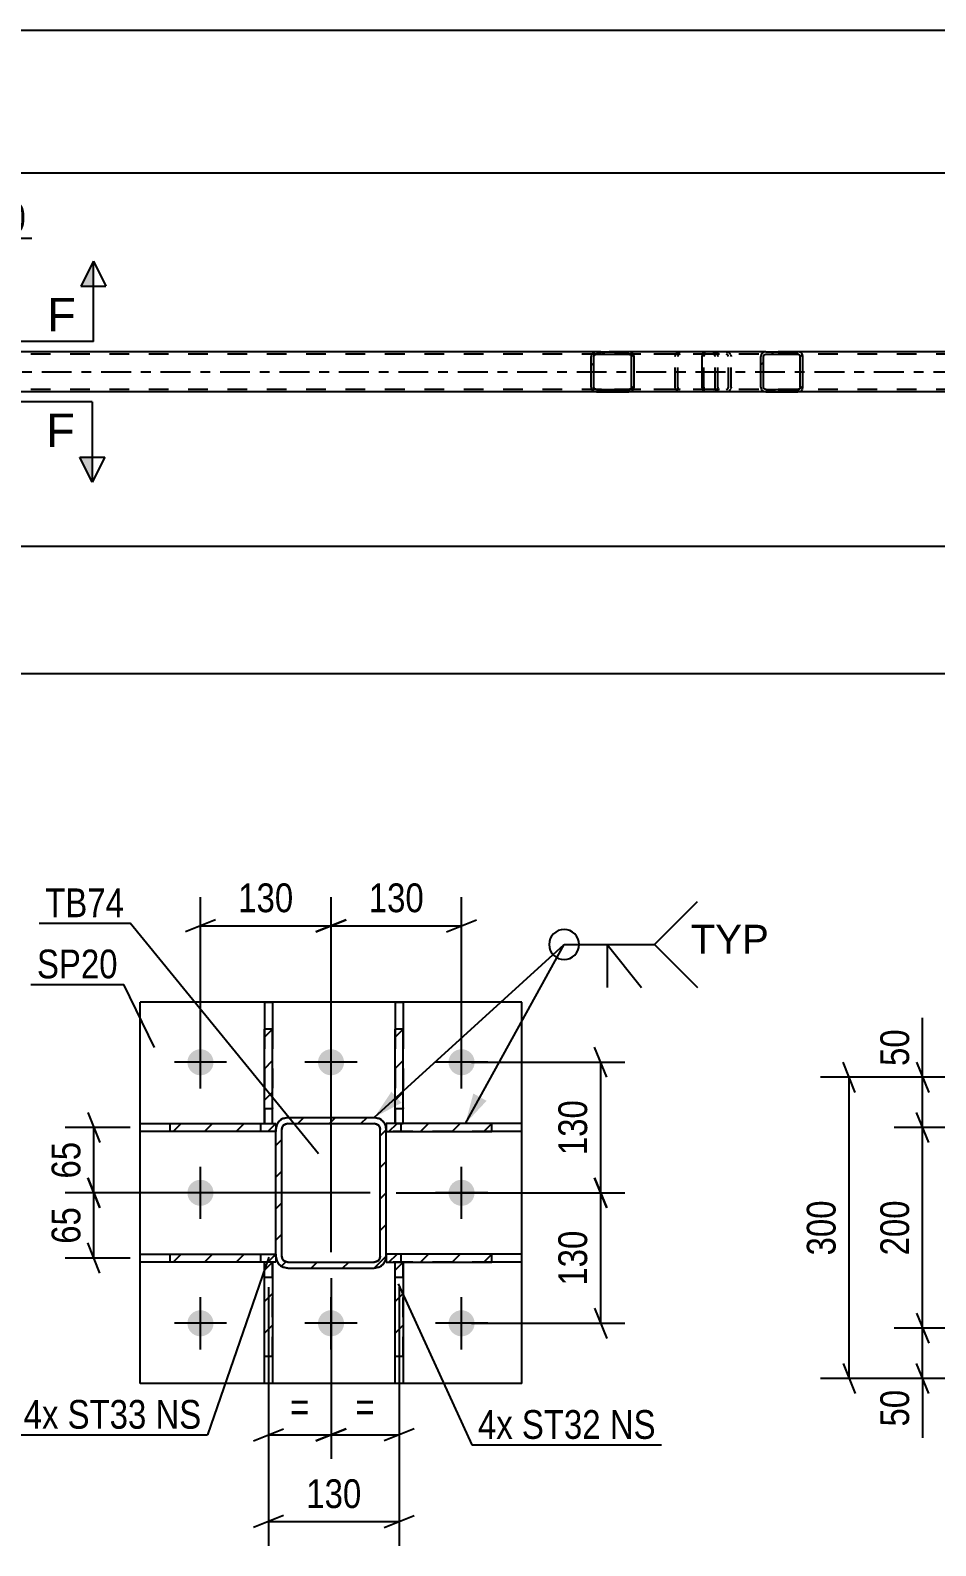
# Model space of a CAD drawing. Header units: millimetres. Extents: x 0 to 841, y 0 to 594.
# Drawn here: x 265 to 355.2, y 98.9 to 249.9 of the extents above; entities that cross this region are included whole.
import ezdxf

# ---------------------------------------------------------------- set-up
doc = ezdxf.new("R2010")
doc.units = ezdxf.units.MM
doc.linetypes.add('DXK_LINE_DOT2', pattern=[3.9198, 1.9599, -1.9599])
doc.linetypes.add('DXK_LINE_DOT3', pattern=[5.9187, 2.979, -0.9799, 0.9799, -0.9799])
doc.styles.add('Arial', font='ARIAL.TTF', dxfattribs={"height": 0.2})
doc.styles.add('Arial Narrow', font='ARIALN.TTF', dxfattribs={"height": 0.2})

# ---------------------------------------------------------------- blocks, each defined once
blk = doc.blocks.new('Part-122568519-7025 - 6955')
at = {"linetype": 'Continuous'}
h = blk.add_hatch(dxfattribs=at)
h.set_pattern_fill('', scale=0.7, style=0, pattern_type=0)
h.set_pattern_definition([(45, (325.089, 217.5532), (-1.57154, 1.57154), [])])
h.paths.add_polyline_path([(325.13, 217.37), (325.09, 217.55), (324.98, 217.71), (324.81, 217.81), (324.62, 217.85), (321.38, 217.85), (321.19, 217.81), (321.02, 217.71), (320.91, 217.55), (320.87, 217.37), (320.87, 214.33), (320.91, 214.15), (321.02, 213.99), (321.19, 213.89), (321.38, 213.85), (324.62, 213.85), (324.81, 213.89), (324.98, 213.99), (325.09, 214.15), (325.13, 214.33)])
h.paths.add_polyline_path([(324.85, 214.24), (324.8, 214.16), (324.71, 214.11), (324.62, 214.09), (321.38, 214.09), (321.28, 214.11), (321.2, 214.16), (321.15, 214.24), (321.13, 214.33), (321.13, 217.37), (321.15, 217.46), (321.2, 217.54), (321.28, 217.59), (321.38, 217.61), (324.62, 217.61), (324.71, 217.59), (324.8, 217.54), (324.85, 217.46), (324.87, 217.37), (324.87, 214.33)])
at = {"color": 2, "linetype": 'Continuous'}
for p, q in [((320.91, 217.55), (320.87, 217.37)), ((320.87, 214.33), (320.87, 217.37)), ((321.13, 217.37), (321.15, 217.46)), ((321.13, 214.33), (321.13, 217.37)), ((321.15, 217.46), (321.2, 217.54)), ((321.38, 217.85), (321.19, 217.81)), ((321.2, 217.54), (321.28, 217.59)), ((321.28, 217.59), (321.38, 217.61)), ((321.38, 217.85), (324.62, 217.85)), ((321.38, 217.61), (324.62, 217.61)), ((332.2, 217.85), (324.62, 217.85)), ((324.81, 217.81), (324.62, 217.85)), ((324.62, 217.61), (324.71, 217.59)), ((324.71, 217.59), (324.8, 217.54)), ((324.8, 217.54), (324.85, 217.46)), ((324.85, 217.46), (324.87, 217.37)), ((324.87, 214.33), (324.87, 217.37)), ((325.13, 217.37), (325.09, 217.55)), ((325.13, 214.33), (325.13, 217.37)), ((320.87, 214.33), (320.91, 214.15)), ((321.15, 214.24), (321.13, 214.33)), ((321.2, 214.16), (321.15, 214.24)), ((321.19, 213.89), (321.38, 213.85)), ((321.28, 214.11), (321.2, 214.16)), ((321.38, 214.09), (321.28, 214.11)), ((321.38, 214.09), (324.62, 214.09)), ((321.38, 213.85), (324.62, 213.85)), ((324.71, 214.11), (324.62, 214.09)), ((324.62, 213.85), (324.81, 213.89)), ((332.2, 213.85), (324.62, 213.85)), ((324.8, 214.16), (324.71, 214.11)), ((324.85, 214.24), (324.8, 214.16)), ((324.87, 214.33), (324.85, 214.24)), ((325.09, 214.15), (325.13, 214.33))]:
    blk.add_line(p, q, dxfattribs=at)
at = {"color": 7, "linetype": 'DXK_LINE_DOT2'}
for p, q in [((324.62, 217.85), (321.38, 217.85)), ((332.97, 217.61), (321.38, 217.61)), ((329.22, 217.37), (329.26, 217.55)), ((329.22, 214.33), (329.22, 217.37)), ((329.5, 217.46), (329.48, 217.37)), ((329.48, 214.33), (329.48, 217.37)), ((329.55, 217.54), (329.5, 217.46)), ((329.54, 217.81), (329.73, 217.85)), ((329.63, 217.59), (329.55, 217.54)), ((329.73, 217.61), (329.63, 217.59)), ((332.97, 217.85), (332.2, 217.85)), ((332.97, 217.85), (333.16, 217.81)), ((333.06, 217.59), (332.97, 217.61)), ((333.15, 217.54), (333.06, 217.59)), ((333.2, 217.46), (333.15, 217.54)), ((333.22, 217.37), (333.2, 217.46)), ((333.22, 214.33), (333.22, 217.37)), ((333.44, 217.55), (333.48, 217.37)), ((333.48, 214.33), (333.48, 217.37)), ((332.97, 214.09), (321.38, 214.09)), ((324.62, 213.85), (321.38, 213.85)), ((329.26, 214.15), (329.22, 214.33)), ((329.48, 214.33), (329.5, 214.24)), ((329.5, 214.24), (329.55, 214.16)), ((329.73, 213.85), (329.54, 213.89)), ((329.55, 214.16), (329.57, 214.15)), ((329.57, 214.15), (329.63, 214.11)), ((329.63, 214.11), (329.73, 214.09)), ((332.97, 213.85), (332.2, 213.85)), ((332.97, 214.09), (333.06, 214.11)), ((333.16, 213.89), (332.97, 213.85)), ((333.06, 214.11), (333.15, 214.16)), ((333.15, 214.16), (333.2, 214.24)), ((333.2, 214.24), (333.22, 214.33)), ((333.48, 214.33), (333.44, 214.15))]:
    blk.add_line(p, q, dxfattribs=at)
at = {"color": 2, "linetype": 'Continuous'}
for centre, start, end in [((321.36, 217.35), 110.7583, 155.68), ((324.64, 217.35), 24.32, 69.2417), ((321.36, 214.35), 204.32, 249.2417), ((324.64, 214.35), 290.7583, 335.68)]:
    blk.add_arc(centre, 0.496, start, end, dxfattribs=at)
at = {"color": 7, "linetype": 'DXK_LINE_DOT2'}
for centre, start, end in [((329.71, 217.35), 110.7583, 155.68), ((332.99, 217.35), 24.32, 69.2417), ((329.71, 214.35), 204.32, 249.2417), ((332.99, 214.35), 290.7583, 335.68)]:
    blk.add_arc(centre, 0.496, start, end, dxfattribs=at)
blk = doc.blocks.new('Part-122568519-7106 - 6955')
at = {"color": 7, "linetype": 'DXK_LINE_DOT2'}
for p, q in [((768.75, 217.61), (106.35, 217.61)), ((341.44, 217.85), (321.38, 217.85)), ((768.75, 214.09), (106.35, 214.09)), ((758.64, 213.85), (236.25, 213.85)), ((341.44, 213.85), (321.38, 213.85))]:
    blk.add_line(p, q, dxfattribs=at)
at = {"color": 2, "linetype": 'Continuous'}
for p, q in [((321.38, 217.85), (256.31, 217.85)), ((406.52, 217.85), (341.44, 217.85)), ((321.38, 213.85), (256.31, 213.85)), ((406.52, 213.85), (341.44, 213.85))]:
    blk.add_line(p, q, dxfattribs=at)
at = {"color": 7, "linetype": 'DXK_LINE_DOT3'}
blk.add_line((106.35, 215.85), (768.75, 215.85), dxfattribs=at)
blk = doc.blocks.new('Part-122568519-7164 - 6955')
at = {"linetype": 'Continuous'}
h = blk.add_hatch(dxfattribs=at)
h.set_pattern_fill('', scale=0.7, style=0, pattern_type=0)
h.set_pattern_definition([(45, (341.907, 217.5532), (-1.57154, 1.57154), [])])
h.paths.add_polyline_path([(341.95, 217.37), (341.91, 217.55), (341.8, 217.71), (341.63, 217.81), (341.44, 217.85), (338.26, 217.85), (338.07, 217.81), (337.9, 217.71), (337.79, 217.55), (337.76, 217.37), (337.76, 214.33), (337.79, 214.15), (337.9, 213.99), (338.07, 213.89), (338.26, 213.85), (341.44, 213.85), (341.63, 213.89), (341.8, 213.99), (341.91, 214.15), (341.95, 214.33)])
h.paths.add_polyline_path([(341.67, 214.24), (341.62, 214.16), (341.54, 214.11), (341.44, 214.09), (338.26, 214.09), (338.16, 214.11), (338.08, 214.16), (338.03, 214.24), (338.01, 214.33), (338.01, 217.37), (338.03, 217.46), (338.08, 217.54), (338.16, 217.59), (338.26, 217.61), (341.44, 217.61), (341.54, 217.59), (341.62, 217.54), (341.67, 217.46), (341.69, 217.37), (341.69, 214.33)])
at = {"color": 2, "linetype": 'Continuous'}
for p, q in [((331.93, 217.37), (331.95, 217.55)), ((331.93, 214.33), (331.93, 217.37)), ((331.95, 217.55), (332.01, 217.71)), ((332.01, 217.71), (332.1, 217.81)), ((332.1, 217.81), (332.2, 217.85)), ((338.26, 217.85), (332.2, 217.85)), ((337.79, 217.55), (337.76, 217.37)), ((337.76, 214.33), (337.76, 217.37)), ((338.01, 217.37), (338.03, 217.46)), ((338.01, 214.33), (338.01, 217.37)), ((338.03, 217.46), (338.08, 217.54)), ((338.26, 217.85), (338.07, 217.81)), ((338.08, 217.54), (338.16, 217.59)), ((338.16, 217.59), (338.26, 217.61)), ((338.26, 217.85), (341.44, 217.85)), ((338.26, 217.61), (341.44, 217.61)), ((341.63, 217.81), (341.44, 217.85)), ((341.44, 217.61), (341.54, 217.59)), ((341.54, 217.59), (341.62, 217.54)), ((341.62, 217.54), (341.67, 217.46)), ((341.67, 217.46), (341.69, 217.37)), ((341.69, 214.33), (341.69, 217.37)), ((341.95, 217.37), (341.91, 217.55)), ((341.95, 214.33), (341.95, 217.37)), ((331.95, 214.15), (331.93, 214.33)), ((332.01, 213.99), (331.95, 214.15)), ((332.1, 213.89), (332.01, 213.99)), ((332.2, 213.85), (332.1, 213.89)), ((338.26, 213.85), (332.2, 213.85)), ((337.76, 214.33), (337.79, 214.15)), ((338.03, 214.24), (338.01, 214.33)), ((338.08, 214.16), (338.03, 214.24)), ((338.07, 213.89), (338.26, 213.85)), ((338.16, 214.11), (338.08, 214.16)), ((338.26, 214.09), (338.16, 214.11)), ((338.26, 214.09), (341.44, 214.09)), ((338.26, 213.85), (341.44, 213.85)), ((341.54, 214.11), (341.44, 214.09)), ((341.44, 213.85), (341.63, 213.89)), ((341.62, 214.16), (341.54, 214.11)), ((341.67, 214.24), (341.62, 214.16)), ((341.69, 214.33), (341.67, 214.24)), ((341.91, 214.15), (341.95, 214.33))]:
    blk.add_line(p, q, dxfattribs=at)
at = {"color": 7, "linetype": 'DXK_LINE_DOT2'}
for p, q in [((332.08, 217.46), (332.07, 217.37)), ((332.07, 214.33), (332.07, 217.37)), ((332.11, 217.54), (332.08, 217.46)), ((332.15, 217.59), (332.11, 217.54)), ((332.2, 217.61), (332.15, 217.59)), ((341.44, 217.61), (332.2, 217.61)), ((333.48, 217.61), (333.48, 217.85)), ((334.29, 217.85), (334.48, 217.81)), ((334.39, 217.59), (334.29, 217.61)), ((334.47, 217.54), (334.39, 217.59)), ((334.52, 217.46), (334.47, 217.54)), ((334.54, 217.37), (334.52, 217.46)), ((334.54, 214.33), (334.54, 217.37)), ((334.76, 217.55), (334.8, 217.37)), ((334.8, 214.33), (334.8, 217.37)), ((341.44, 217.85), (338.26, 217.85)), ((332.07, 214.33), (332.08, 214.24)), ((332.08, 214.24), (332.11, 214.16)), ((332.11, 214.16), (332.15, 214.11)), ((332.15, 214.11), (332.2, 214.09)), ((341.44, 214.09), (332.2, 214.09)), ((333.48, 213.85), (333.48, 214.09)), ((334.29, 214.09), (334.39, 214.11)), ((334.48, 213.89), (334.29, 213.85)), ((334.39, 214.11), (334.47, 214.16)), ((334.47, 214.16), (334.52, 214.24)), ((334.52, 214.24), (334.54, 214.33)), ((334.8, 214.33), (334.76, 214.15)), ((341.44, 213.85), (338.26, 213.85))]:
    blk.add_line(p, q, dxfattribs=at)
for centre, start, end in [((334.31, 217.35), 23.8494, 68.8059), ((334.31, 214.34), 291.1941, 336.1506)]:
    blk.add_arc(centre, 0.492, start, end, dxfattribs=at)
at = {"color": 2, "linetype": 'Continuous'}
for centre, start, end in [((338.24, 217.35), 111.1941, 156.1506), ((341.46, 217.35), 23.8494, 68.8059), ((338.24, 214.34), 203.8494, 248.8059), ((341.46, 214.34), 291.1941, 336.1506)]:
    blk.add_arc(centre, 0.492, start, end, dxfattribs=at)
blk = doc.blocks.new('Part-122568519-3518 - 3463')
at = {"linetype": 'Continuous'}
h = blk.add_hatch(dxfattribs=at)
h.set_pattern_fill('', scale=0.7, style=0, pattern_type=0)
h.set_pattern_definition([(45, (302.142, 127.1851), (-1.57154, 1.57154), [])])
h.paths.add_polyline_path([(302.14, 117.77), (302.14, 127.19), (301.34, 127.19), (301.34, 117.77)])
at = {"color": 7, "linetype": 'DXK_LINE_DOT2'}
for p, q in [((301.34, 125.69), (301.34, 127.19)), ((301.34, 127.19), (302.14, 127.19)), ((302.14, 117.77), (302.14, 127.19)), ((301.34, 125.69), (302.14, 125.69)), ((301.34, 117.77), (301.34, 125.69))]:
    blk.add_line(p, q, dxfattribs=at)
at = {"color": 2, "linetype": 'Continuous'}
for p, q in [((301.34, 117.77), (301.34, 127.19)), ((301.34, 127.19), (302.14, 127.19)), ((302.14, 127.19), (302.14, 117.77)), ((301.34, 115.08), (301.34, 117.77)), ((302.14, 117.77), (301.34, 117.77)), ((302.14, 117.77), (302.14, 115.08)), ((302.14, 115.08), (301.34, 115.08))]:
    blk.add_line(p, q, dxfattribs=at)
blk = doc.blocks.new('Part-122568519-3478 - 3463')
at = {"linetype": 'Continuous'}
h = blk.add_hatch(dxfattribs=at)
h.set_pattern_fill('', scale=0.7, style=0, pattern_type=0)
h.set_pattern_definition([(45, (300.4575, 127.777), (-1.57154, 1.57154), [])])
h.paths.add_polyline_path([(300.37, 127.32), (300.46, 127.78), (300.46, 140.38), (300.37, 140.84), (300.11, 141.23), (299.72, 141.49), (299.26, 141.58), (290.66, 141.58), (290.2, 141.49), (289.81, 141.23), (289.55, 140.84), (289.46, 140.38), (289.46, 127.78), (289.55, 127.32), (289.81, 126.93), (290.2, 126.67), (290.66, 126.58), (299.26, 126.58), (299.72, 126.67), (300.11, 126.93)])
h.paths.add_polyline_path([(299.49, 127.22), (299.26, 127.18), (290.66, 127.18), (290.43, 127.22), (290.23, 127.35), (290.1, 127.55), (290.06, 127.78), (290.06, 140.38), (290.1, 140.61), (290.23, 140.8), (290.43, 140.93), (290.66, 140.98), (299.26, 140.98), (299.49, 140.93), (299.68, 140.8), (299.81, 140.61), (299.86, 140.38), (299.86, 127.78), (299.81, 127.55), (299.68, 127.35)])
at = {"color": 7, "linetype": 'DXK_LINE_DOT2'}
for p, q in [((289.46, 140.38), (289.55, 140.84)), ((289.46, 127.78), (289.46, 140.38)), ((290.1, 140.61), (290.06, 140.38)), ((290.06, 127.78), (290.06, 140.38)), ((290.23, 140.8), (290.1, 140.61)), ((290.2, 141.49), (290.66, 141.58)), ((290.43, 140.93), (290.23, 140.8)), ((290.66, 140.98), (290.43, 140.93)), ((290.66, 141.58), (299.26, 141.58)), ((290.66, 140.98), (299.26, 140.98)), ((299.26, 141.58), (299.72, 141.49)), ((299.49, 140.93), (299.26, 140.98)), ((299.68, 140.8), (299.49, 140.93)), ((299.81, 140.61), (299.68, 140.8)), ((299.86, 140.38), (299.81, 140.61)), ((299.86, 127.78), (299.86, 140.38)), ((300.37, 140.84), (300.46, 140.38)), ((300.46, 127.78), (300.46, 140.38)), ((289.55, 127.32), (289.46, 127.78)), ((290.06, 127.78), (290.1, 127.55)), ((290.1, 127.55), (290.23, 127.35)), ((290.23, 127.35), (290.43, 127.22)), ((290.43, 127.22), (290.66, 127.18)), ((290.66, 127.18), (299.26, 127.18)), ((299.26, 127.18), (299.49, 127.22)), ((299.49, 127.22), (299.68, 127.35)), ((299.68, 127.35), (299.81, 127.55)), ((299.81, 127.55), (299.86, 127.78)), ((300.46, 127.78), (300.37, 127.32)), ((290.66, 126.58), (290.2, 126.67)), ((290.66, 126.58), (299.26, 126.58)), ((299.72, 126.67), (299.26, 126.58))]:
    blk.add_line(p, q, dxfattribs=at)
at = {"color": 2, "linetype": 'Continuous'}
for p, q in [((289.55, 140.84), (289.46, 140.38)), ((289.46, 127.78), (289.46, 140.38)), ((290.06, 140.38), (290.1, 140.61)), ((290.06, 127.78), (290.06, 140.38)), ((290.1, 140.61), (290.23, 140.8)), ((290.66, 141.58), (290.2, 141.49)), ((290.23, 140.8), (290.43, 140.93)), ((290.43, 140.93), (290.66, 140.98)), ((290.66, 141.58), (299.26, 141.58)), ((290.66, 140.98), (299.26, 140.98)), ((299.72, 141.49), (299.26, 141.58)), ((299.26, 140.98), (299.49, 140.93)), ((299.49, 140.93), (299.68, 140.8)), ((299.68, 140.8), (299.81, 140.61)), ((299.81, 140.61), (299.86, 140.38)), ((299.86, 127.78), (299.86, 140.38)), ((300.46, 140.38), (300.37, 140.84)), ((300.46, 127.78), (300.46, 140.38)), ((289.46, 127.78), (289.55, 127.32)), ((290.1, 127.55), (290.06, 127.78)), ((290.23, 127.35), (290.1, 127.55)), ((290.43, 127.22), (290.23, 127.35)), ((290.66, 127.18), (290.43, 127.22)), ((290.66, 127.18), (299.26, 127.18)), ((299.49, 127.22), (299.26, 127.18)), ((299.68, 127.35), (299.49, 127.22)), ((299.81, 127.55), (299.68, 127.35)), ((299.86, 127.78), (299.81, 127.55)), ((300.37, 127.32), (300.46, 127.78)), ((290.2, 126.67), (290.66, 126.58)), ((290.66, 126.58), (299.26, 126.58)), ((299.26, 126.58), (299.72, 126.67))]:
    blk.add_line(p, q, dxfattribs=at)
at = {"color": 7, "linetype": 'DXK_LINE_DOT3'}
blk.add_line((294.96, 134.08), (294.96, 134.08), dxfattribs=at)
at = {"color": 7, "linetype": 'DXK_LINE_DOT2'}
for centre, start, end in [((290.66, 140.38), 112.5, 157.5), ((299.26, 140.38), 22.5, 67.5), ((290.66, 127.78), 202.5, 247.5), ((299.26, 127.78), 292.5, 337.5)]:
    blk.add_arc(centre, 1.2, start, end, dxfattribs=at)
at = {"color": 2, "linetype": 'Continuous'}
for centre, start, end in [((290.66, 140.38), 112.5, 157.5), ((299.26, 140.38), 22.5, 67.5), ((290.66, 127.78), 202.5, 247.5), ((299.26, 127.78), 292.5, 337.5)]:
    blk.add_arc(centre, 1.2, start, end, dxfattribs=at)
blk = doc.blocks.new('Part-122568519-3626 - 3463')
at = {"linetype": 'Continuous'}
h = blk.add_hatch(dxfattribs=at)
h.set_pattern_fill('', scale=0.7, style=0, pattern_type=0)
h.set_pattern_definition([(45, (310.9558, 140.9752), (-1.57154, 1.57154), [])])
h.paths.add_polyline_path([(310.96, 140.18), (310.96, 140.98), (300.46, 140.98), (300.46, 140.18)])
at = {"color": 7, "linetype": 'DXK_LINE_DOT2'}
for p, q in [((310.96, 140.98), (300.46, 140.98)), ((300.46, 140.98), (300.46, 140.18)), ((301.96, 140.18), (301.96, 140.98)), ((310.96, 140.18), (300.46, 140.18))]:
    blk.add_line(p, q, dxfattribs=at)
at = {"color": 2, "linetype": 'Continuous'}
for p, q in [((310.96, 140.98), (300.46, 140.98)), ((300.46, 140.98), (300.46, 140.18)), ((313.96, 140.98), (310.96, 140.98)), ((310.96, 140.18), (310.96, 140.98)), ((313.96, 140.18), (313.96, 140.98)), ((300.46, 140.18), (310.96, 140.18)), ((313.96, 140.18), (310.96, 140.18))]:
    blk.add_line(p, q, dxfattribs=at)
blk = doc.blocks.new('Part-122568519-3503 - 3463')
at = {"linetype": 'Continuous'}
h = blk.add_hatch(dxfattribs=at)
h.set_pattern_fill('', scale=0.7, style=0, pattern_type=0)
h.set_pattern_definition([(45, (289.4574, 140.975), (-1.57154, 1.57154), [])])
h.paths.add_polyline_path([(289.46, 140.17), (289.46, 140.97), (278.96, 140.98), (278.96, 140.18)])
at = {"color": 2, "linetype": 'Continuous'}
for p, q in [((275.96, 140.18), (275.96, 140.98)), ((275.96, 140.98), (278.96, 140.98)), ((278.96, 140.98), (289.46, 140.97)), ((278.96, 140.18), (278.96, 140.98)), ((289.46, 140.97), (289.46, 140.17)), ((278.96, 140.18), (275.96, 140.18)), ((289.46, 140.17), (278.96, 140.18))]:
    blk.add_line(p, q, dxfattribs=at)
at = {"color": 7, "linetype": 'DXK_LINE_DOT2'}
for p, q in [((278.96, 140.98), (289.46, 140.97)), ((287.96, 140.17), (287.96, 140.97)), ((289.46, 140.97), (289.46, 140.17)), ((289.46, 140.17), (278.96, 140.18))]:
    blk.add_line(p, q, dxfattribs=at)
blk = doc.blocks.new('Part-122568519-3523 - 3463')
at = {"linetype": 'Continuous'}
h = blk.add_hatch(dxfattribs=at)
h.set_pattern_fill('', scale=0.7, style=0, pattern_type=0)
h.set_pattern_definition([(45, (289.1426, 127.1851), (-1.57154, 1.57154), [])])
h.paths.add_polyline_path([(289.14, 117.77), (289.14, 127.19), (288.34, 127.19), (288.34, 117.77)])
at = {"color": 7, "linetype": 'DXK_LINE_DOT2'}
for p, q in [((288.34, 125.69), (288.34, 127.19)), ((288.34, 127.19), (289.14, 127.19)), ((289.14, 117.77), (289.14, 127.19)), ((288.34, 125.69), (289.14, 125.69)), ((288.34, 117.77), (288.34, 125.69))]:
    blk.add_line(p, q, dxfattribs=at)
at = {"color": 2, "linetype": 'Continuous'}
for p, q in [((288.34, 117.77), (288.34, 127.19)), ((288.34, 127.19), (289.14, 127.19)), ((289.14, 127.19), (289.14, 117.77)), ((288.34, 115.08), (288.34, 117.77)), ((289.14, 117.77), (288.34, 117.77)), ((289.14, 117.77), (289.14, 115.08)), ((289.14, 115.08), (288.34, 115.08))]:
    blk.add_line(p, q, dxfattribs=at)
blk = doc.blocks.new('Part-122568519-3528 - 3463')
at = {"linetype": 'Continuous'}
h = blk.add_hatch(dxfattribs=at)
h.set_pattern_fill('', scale=0.7, style=0, pattern_type=0)
h.set_pattern_definition([(45, (302.1415, 150.3873), (-1.57154, 1.57154), [])])
h.paths.add_polyline_path([(302.14, 140.99), (302.14, 150.39), (301.34, 150.39), (301.34, 140.99)])
at = {"color": 2, "linetype": 'Continuous'}
for p, q in [((301.34, 153.08), (301.34, 150.39)), ((301.34, 153.08), (302.14, 153.08)), ((302.14, 153.08), (302.14, 150.39)), ((301.34, 140.99), (301.34, 150.39)), ((302.14, 150.39), (301.34, 150.39)), ((302.14, 140.99), (302.14, 150.39)), ((301.34, 140.99), (302.14, 140.99))]:
    blk.add_line(p, q, dxfattribs=at)
at = {"color": 7, "linetype": 'DXK_LINE_DOT2'}
for p, q in [((301.34, 150.39), (301.34, 140.99)), ((302.14, 150.39), (302.14, 142.49)), ((301.34, 142.49), (302.14, 142.49)), ((302.14, 140.99), (302.14, 142.49)), ((301.34, 140.99), (302.14, 140.99))]:
    blk.add_line(p, q, dxfattribs=at)
blk = doc.blocks.new('Part-122568519-3533 - 3463')
at = {"linetype": 'Continuous'}
h = blk.add_hatch(dxfattribs=at)
h.set_pattern_fill('', scale=0.7, style=0, pattern_type=0)
h.set_pattern_definition([(45, (289.142, 150.3873), (-1.57154, 1.57154), [])])
h.paths.add_polyline_path([(289.14, 140.99), (289.14, 150.39), (288.34, 150.39), (288.34, 140.99)])
at = {"color": 2, "linetype": 'Continuous'}
for p, q in [((288.34, 153.08), (288.34, 150.39)), ((288.34, 153.08), (289.14, 153.08)), ((289.14, 153.08), (289.14, 150.39)), ((288.34, 140.99), (288.34, 150.39)), ((289.14, 150.39), (288.34, 150.39)), ((289.14, 140.99), (289.14, 150.39)), ((288.34, 140.99), (289.14, 140.99))]:
    blk.add_line(p, q, dxfattribs=at)
at = {"color": 7, "linetype": 'DXK_LINE_DOT2'}
for p, q in [((288.34, 150.39), (288.34, 140.99)), ((289.14, 150.39), (289.14, 142.49)), ((288.34, 142.49), (289.14, 142.49)), ((289.14, 140.99), (289.14, 142.49)), ((288.34, 140.99), (289.14, 140.99))]:
    blk.add_line(p, q, dxfattribs=at)
blk = doc.blocks.new('Part-122568519-3562 - 3463')
at = {"linetype": 'Continuous'}
h = blk.add_hatch(dxfattribs=at)
h.set_pattern_fill('', scale=0.7, style=0, pattern_type=0)
h.set_pattern_definition([(45, (289.4574, 127.975), (-1.57154, 1.57154), [])])
h.paths.add_polyline_path([(289.46, 127.17), (289.46, 127.97), (278.96, 127.98), (278.96, 127.18)])
at = {"color": 2, "linetype": 'Continuous'}
for p, q in [((275.96, 127.18), (275.96, 127.98)), ((275.96, 127.98), (278.96, 127.98)), ((278.96, 127.18), (275.96, 127.18)), ((278.96, 127.98), (289.46, 127.97)), ((278.96, 127.18), (278.96, 127.98)), ((289.46, 127.17), (278.96, 127.18)), ((289.46, 127.97), (289.46, 127.17))]:
    blk.add_line(p, q, dxfattribs=at)
at = {"color": 7, "linetype": 'DXK_LINE_DOT2'}
for p, q in [((278.96, 127.98), (289.46, 127.97)), ((289.46, 127.17), (278.96, 127.18)), ((287.96, 127.17), (287.96, 127.97)), ((289.46, 127.97), (289.46, 127.17))]:
    blk.add_line(p, q, dxfattribs=at)
blk = doc.blocks.new('Part-122568519-3615 - 3463')
at = {"color": 2, "linetype": 'Continuous'}
for p, q in [((275.96, 115.08), (275.96, 153.08)), ((313.96, 153.08), (275.96, 153.08)), ((313.96, 115.08), (313.96, 153.08)), ((313.96, 115.08), (275.96, 115.08))]:
    blk.add_line(p, q, dxfattribs=at)
blk = doc.blocks.new('Part-122568519-3621 - 3463')
at = {"linetype": 'Continuous'}
h = blk.add_hatch(dxfattribs=at)
h.set_pattern_fill('', scale=0.7, style=0, pattern_type=0)
h.set_pattern_definition([(45, (310.9558, 127.9752), (-1.57154, 1.57154), [])])
h.paths.add_polyline_path([(310.96, 127.18), (310.96, 127.98), (300.46, 127.98), (300.46, 127.18)])
at = {"color": 7, "linetype": 'DXK_LINE_DOT2'}
for p, q in [((310.96, 127.98), (300.46, 127.98)), ((300.46, 127.98), (300.46, 127.18)), ((310.96, 127.18), (300.46, 127.18)), ((301.96, 127.18), (301.96, 127.98))]:
    blk.add_line(p, q, dxfattribs=at)
at = {"color": 2, "linetype": 'Continuous'}
for p, q in [((310.96, 127.98), (300.46, 127.98)), ((300.46, 127.98), (300.46, 127.18)), ((300.46, 127.18), (310.96, 127.18)), ((313.96, 127.98), (310.96, 127.98)), ((310.96, 127.18), (310.96, 127.98)), ((313.96, 127.18), (310.96, 127.18)), ((313.96, 127.18), (313.96, 127.98))]:
    blk.add_line(p, q, dxfattribs=at)
blk = doc.blocks.new('Bolt-122568519-3670 - 3463')
at = {"linetype": 'Continuous'}
for points in [[(280.66, 147.08, -1), (283.26, 147.08, -1)], [(293.66, 147.08, -1), (296.26, 147.08, -1)], [(306.66, 147.08, -1), (309.26, 147.08, -1)], [(280.66, 134.08, -1), (283.26, 134.08, -1)], [(306.66, 134.08, -1), (309.26, 134.08, -1)], [(280.66, 121.08, -1), (283.26, 121.08, -1)], [(293.66, 121.08, -1), (296.26, 121.08, -1)], [(306.66, 121.08, -1), (309.26, 121.08, -1)]]:
    blk.add_hatch(color=1, dxfattribs=at).paths.add_polyline_path(points)
at = {"color": 1, "linetype": 'Continuous'}
for p, q in [((281.96, 144.48), (281.96, 149.68)), ((294.96, 144.48), (294.96, 149.68)), ((307.96, 144.48), (307.96, 149.68)), ((284.56, 147.08), (279.36, 147.08)), ((297.56, 147.08), (292.36, 147.08)), ((310.56, 147.08), (305.36, 147.08)), ((281.96, 131.48), (281.96, 136.68)), ((307.96, 131.48), (307.96, 136.68)), ((284.56, 134.08), (279.36, 134.08)), ((310.56, 134.08), (305.36, 134.08)), ((281.96, 118.48), (281.96, 123.68)), ((294.96, 118.48), (294.96, 123.68)), ((307.96, 118.48), (307.96, 123.68)), ((284.56, 121.08), (279.36, 121.08)), ((297.56, 121.08), (292.36, 121.08)), ((310.56, 121.08), (305.36, 121.08))]:
    blk.add_line(p, q, dxfattribs=at)
blk = doc.blocks.new('StraightDimension-122568519-7291 - 6955')
at = {"color": 7, "linetype": 'Continuous'}
blk.add_line((95.49, 185.79), (779.61, 185.79), dxfattribs=at)
blk = doc.blocks.new('StraightDimension-122568519-7313 - 6955')
at = {"color": 7, "linetype": 'Continuous'}
blk.add_line((244.74, 198.5), (500.15, 198.5), dxfattribs=at)
blk = doc.blocks.new('StraightDimension-122568519-7356 - 6955')
at = {"color": 7, "linetype": 'Continuous'}
blk.add_line((244.74, 235.68), (500.15, 235.68), dxfattribs=at)
blk = doc.blocks.new('StraightDimension-122568519-7381 - 6955')
at = {"color": 7, "linetype": 'Continuous'}
blk.add_line((96.13, 249.87), (778.97, 249.87), dxfattribs=at)
blk = doc.blocks.new('StraightDimension-122568519-3723 - 3463')
at = {"color": 7, "linetype": 'Continuous'}
for p, q in [((270.75, 135.58), (271.95, 132.58)), ((298.86, 134.08), (268.5, 134.08)), ((271.35, 127.58), (271.35, 134.08)), ((271.95, 126.08), (270.75, 129.08)), ((274.96, 127.58), (268.5, 127.58))]:
    blk.add_line(p, q, dxfattribs=at)
at = {"color": 0}
blk.add_wipeout([(270.6, 133.25), (266.4, 133.25), (266.4, 128.4), (270.6, 128.4)], dxfattribs=at)
at = {"color": 3, "style": 'Arial Narrow'}
blk.add_text('65', height=2.863, rotation=90.0002, dxfattribs=at).set_placement((270, 129))
blk = doc.blocks.new('StraightDimension-122568519-3732 - 3463')
at = {"color": 7, "linetype": 'Continuous'}
for p, q in [((270.75, 142.08), (271.95, 139.08)), ((274.96, 140.58), (268.5, 140.58)), ((271.35, 134.08), (271.35, 140.58)), ((271.95, 132.58), (270.75, 135.58)), ((298.86, 134.08), (268.5, 134.08))]:
    blk.add_line(p, q, dxfattribs=at)
at = {"color": 0}
blk.add_wipeout([(270.6, 139.75), (266.4, 139.75), (266.4, 134.9), (270.6, 134.9)], dxfattribs=at)
at = {"color": 3, "style": 'Arial Narrow'}
blk.add_text('65', height=2.863, rotation=90.0002, dxfattribs=at).set_placement((270, 135.5))
blk = doc.blocks.new('StraightDimension-122568519-3691 - 3463')
at = {"color": 7, "linetype": 'Continuous'}
for p, q in [((288.74, 124.69), (288.74, 98.93)), ((301.74, 124.69), (301.74, 98.93)), ((290.24, 101.93), (287.24, 100.73)), ((288.74, 101.33), (301.74, 101.33)), ((300.24, 100.73), (303.24, 101.93))]:
    blk.add_line(p, q, dxfattribs=at)
at = {"color": 0}
blk.add_wipeout([(298.58, 102.08), (298.58, 106.28), (291.9, 106.28), (291.9, 102.08)], dxfattribs=at)
at = {"color": 3, "style": 'Arial Narrow'}
blk.add_text('130', height=2.863, dxfattribs=at).set_placement((292.5, 102.68))
blk = doc.blocks.new('StraightDimension-122568519-3697 - 3463')
at = {"color": 7, "linetype": 'Continuous'}
for p, q in [((281.96, 148.08), (281.96, 163.53)), ((294.96, 128.18), (294.96, 163.53)), ((283.46, 161.28), (280.46, 160.08)), ((281.96, 160.68), (294.96, 160.68)), ((293.46, 160.08), (296.46, 161.28))]:
    blk.add_line(p, q, dxfattribs=at)
at = {"color": 0}
blk.add_wipeout([(291.8, 161.43), (291.8, 165.63), (285.12, 165.63), (285.12, 161.43)], dxfattribs=at)
at = {"color": 3, "style": 'Arial Narrow'}
blk.add_text('130', height=2.863, dxfattribs=at).set_placement((285.72, 162.03))
blk = doc.blocks.new('StraightDimension-122568519-3710 - 3463')
at = {"color": 7, "linetype": 'Continuous'}
for p, q in [((294.96, 128.18), (294.96, 163.53)), ((307.96, 148.08), (307.96, 163.53)), ((296.46, 161.28), (293.46, 160.08)), ((294.96, 160.68), (307.96, 160.68)), ((306.46, 160.08), (309.46, 161.28))]:
    blk.add_line(p, q, dxfattribs=at)
at = {"color": 0}
blk.add_wipeout([(304.8, 161.43), (304.8, 165.63), (298.12, 165.63), (298.12, 161.43)], dxfattribs=at)
at = {"color": 3, "style": 'Arial Narrow'}
blk.add_text('130', height=2.863, dxfattribs=at).set_placement((298.72, 162.03))
blk = doc.blocks.new('StraightDimension-122568519-3741 - 3463')
at = {"color": 7, "linetype": 'Continuous'}
for p, q in [((322.41, 132.58), (321.21, 135.58)), ((301.46, 134.08), (324.21, 134.08)), ((321.81, 121.08), (321.81, 134.08)), ((321.21, 122.58), (322.41, 119.58)), ((308.96, 121.08), (324.21, 121.08))]:
    blk.add_line(p, q, dxfattribs=at)
at = {"color": 0}
blk.add_wipeout([(321.06, 130.92), (316.86, 130.92), (316.86, 124.23), (321.06, 124.23)], dxfattribs=at)
at = {"color": 3, "style": 'Arial Narrow'}
blk.add_text('130', height=2.863, rotation=90.0002, dxfattribs=at).set_placement((320.46, 124.83))
blk = doc.blocks.new('StraightDimension-122568519-3751 - 3463')
at = {"color": 7, "linetype": 'Continuous'}
for p, q in [((322.41, 145.58), (321.21, 148.58)), ((308.96, 147.08), (324.21, 147.08)), ((321.81, 134.08), (321.81, 147.08)), ((321.21, 135.58), (322.41, 132.58)), ((301.46, 134.08), (324.21, 134.08))]:
    blk.add_line(p, q, dxfattribs=at)
at = {"color": 0}
blk.add_wipeout([(321.06, 143.92), (316.86, 143.92), (316.86, 137.23), (321.06, 137.23)], dxfattribs=at)
at = {"color": 3, "style": 'Arial Narrow'}
blk.add_text('130', height=2.863, rotation=90.0002, dxfattribs=at).set_placement((320.46, 137.83))
blk = doc.blocks.new('StraightDimension-122568519-3762 - 3463')
at = {"color": 7, "linetype": 'Continuous'}
for p, q in [((294.96, 125.58), (294.96, 107.58)), ((288.74, 114.08), (288.74, 107.58)), ((287.24, 109.38), (290.24, 110.58)), ((296.46, 110.58), (293.46, 109.38)), ((288.74, 109.98), (294.96, 109.98))]:
    blk.add_line(p, q, dxfattribs=at)
at = {"color": 0}
blk.add_wipeout([(293.41, 110.73), (293.41, 114.93), (290.29, 114.93), (290.29, 110.73)], dxfattribs=at)
at = {"color": 3, "style": 'Arial Narrow'}
blk.add_text('=', height=2.86, dxfattribs=at).set_placement((290.89, 111.33))
blk = doc.blocks.new('StraightDimension-122568519-3771 - 3463')
at = {"color": 7, "linetype": 'Continuous'}
for p, q in [((294.96, 125.58), (294.96, 107.58)), ((301.74, 114.08), (301.74, 107.58)), ((293.46, 109.38), (296.46, 110.58)), ((303.24, 110.58), (300.24, 109.38)), ((294.96, 109.98), (301.74, 109.98))]:
    blk.add_line(p, q, dxfattribs=at)
at = {"color": 0}
blk.add_wipeout([(299.91, 110.73), (299.91, 114.93), (296.79, 114.93), (296.79, 110.73)], dxfattribs=at)
at = {"color": 3, "style": 'Arial Narrow'}
blk.add_text('=', height=2.86, dxfattribs=at).set_placement((297.39, 111.33))
blk = doc.blocks.new('StraightDimension-122568519-2419 - 2363')
at = {"color": 7, "linetype": 'Continuous'}
for p, q in [((353.27, 122.09), (354.47, 119.09)), ((368.07, 120.59), (351.02, 120.59)), ((353.87, 115.58), (353.87, 120.59)), ((354.47, 114.08), (353.27, 117.08)), ((363.07, 115.58), (351.02, 115.58))]:
    blk.add_line(p, q, dxfattribs=at)
at = {"color": 0}
blk.add_wipeout([(353.12, 115.06), (348.92, 115.06), (348.92, 110.2), (353.12, 110.2)], dxfattribs=at)
at = {"color": 7, "linetype": 'Continuous'}
blk.add_line((353.87, 115.58), (353.87, 109.68), dxfattribs=at)
blk.add_line((353.87, 115.58), (353.87, 109.68), dxfattribs=at)
at = {"color": 3, "style": 'Arial Narrow'}
blk.add_text('50', height=2.863, rotation=90.0002, dxfattribs=at).set_placement((352.52, 110.8))
blk = doc.blocks.new('StraightDimension-122568519-2462 - 2363')
at = {"color": 7, "linetype": 'Continuous'}
for p, q in [((347.15, 144.08), (345.95, 147.08)), ((363.07, 145.58), (343.7, 145.58)), ((346.55, 115.58), (346.55, 145.58)), ((345.95, 117.08), (347.15, 114.08)), ((363.07, 115.58), (343.7, 115.58))]:
    blk.add_line(p, q, dxfattribs=at)
at = {"color": 0}
blk.add_wipeout([(345.8, 133.93), (341.6, 133.93), (341.6, 127.24), (345.8, 127.24)], dxfattribs=at)
at = {"color": 3, "style": 'Arial Narrow'}
blk.add_text('300', height=2.863, rotation=90.0002, dxfattribs=at).set_placement((345.2, 127.84))
blk = doc.blocks.new('StraightDimension-122568519-2432 - 2363')
at = {"color": 7, "linetype": 'Continuous'}
for p, q in [((354.47, 139.09), (353.27, 142.09)), ((368.07, 140.59), (351.02, 140.59)), ((353.87, 120.59), (353.87, 140.59)), ((353.27, 122.09), (354.47, 119.09)), ((368.07, 120.59), (351.02, 120.59))]:
    blk.add_line(p, q, dxfattribs=at)
at = {"color": 0}
blk.add_wipeout([(353.12, 133.93), (348.92, 133.93), (348.92, 127.24), (353.12, 127.24)], dxfattribs=at)
at = {"color": 3, "style": 'Arial Narrow'}
blk.add_text('200', height=2.863, rotation=90.0002, dxfattribs=at).set_placement((352.52, 127.84))
blk = doc.blocks.new('StraightDimension-122568519-2448 - 2363')
at = {"color": 7, "linetype": 'Continuous'}
for p, q in [((353.27, 147.08), (354.47, 144.08)), ((363.07, 145.58), (351.02, 145.58)), ((353.87, 140.59), (353.87, 145.58)), ((354.47, 139.09), (353.27, 142.09)), ((368.07, 140.59), (351.02, 140.59))]:
    blk.add_line(p, q, dxfattribs=at)
at = {"color": 0}
blk.add_wipeout([(353.12, 150.96), (348.92, 150.96), (348.92, 146.11), (353.12, 146.11)], dxfattribs=at)
at = {"color": 7, "linetype": 'Continuous'}
blk.add_line((353.87, 145.58), (353.87, 151.49), dxfattribs=at)
blk.add_line((353.87, 145.58), (353.87, 151.49), dxfattribs=at)
at = {"color": 3, "style": 'Arial Narrow'}
blk.add_text('50', height=2.863, rotation=90.0002, dxfattribs=at).set_placement((352.52, 146.71))
blk = doc.blocks.new('Mark-122568519-7199 - 6955')
at = {"color": 0}
blk.add_wipeout([(264.58, 229.77), (264.58, 232.77), (256.54, 232.77), (256.54, 229.77)], dxfattribs=at)
blk.add_wipeout([(264.58, 229.77), (264.58, 232.77), (256.54, 232.77), (256.54, 229.77)], dxfattribs=at)
at = {"color": 30, "linetype": 'Continuous'}
for p, q in [((253.68, 226.65), (255.94, 229.17)), ((255.94, 229.17), (265.18, 229.17))]:
    blk.add_line(p, q, dxfattribs=at)
at = {"color": 3, "style": 'Arial Narrow'}
blk.add_text('SP20', height=2.863, dxfattribs=at).set_placement((256.54, 229.77))
blk = doc.blocks.new('SectionMark-122568519-7405 - 6955')
at = {"linetype": 'Continuous'}
for points in [[(224.36, 224.37), (223.11, 224.37), (223.11, 226.87)], [(271.3, 224.37), (270.05, 224.37), (271.3, 226.87)]]:
    blk.add_hatch(color=6, dxfattribs=at).paths.add_polyline_path(points)
at = {"color": 6, "linetype": 'Continuous'}
for p, q in [((221.86, 224.37), (223.11, 226.87)), ((223.11, 218.87), (223.11, 226.87)), ((223.11, 226.87), (224.36, 224.37)), ((271.3, 226.87), (270.05, 224.37)), ((271.3, 218.87), (271.3, 226.87)), ((271.3, 226.87), (272.55, 224.37)), ((224.36, 224.37), (221.86, 224.37)), ((270.05, 224.37), (272.55, 224.37)), ((223.11, 218.87), (231.11, 218.87)), ((271.3, 218.87), (263.3, 218.87))]:
    blk.add_line(p, q, dxfattribs=at)
at = {"color": 0, "linetype": 'Continuous'}
for points in [[(227.71, 219.87), (227.71, 223.37), (224.86, 223.37), (224.86, 219.87)], [(269.55, 219.87), (269.55, 223.37), (266.7, 223.37), (266.7, 219.87)]]:
    blk.add_wipeout(points, dxfattribs=at)
at = {"color": 3, "linetype": 'Continuous', "style": 'Arial'}
for p in [(224.86, 219.87), (266.7, 219.87)]:
    blk.add_text('F', height=3.34, dxfattribs=at).set_placement(p)
blk = doc.blocks.new('SectionMark-122568519-7409 - 6955')
at = {"linetype": 'Continuous'}
for points in [[(221.81, 207.35), (223.06, 207.35), (221.81, 204.85)], [(269.94, 207.35), (271.19, 207.35), (271.19, 204.85)]]:
    blk.add_hatch(color=6, dxfattribs=at).paths.add_polyline_path(points)
at = {"color": 6, "linetype": 'Continuous'}
for p, q in [((221.81, 212.85), (229.81, 212.85)), ((221.81, 212.85), (221.81, 204.85)), ((271.19, 212.85), (263.19, 212.85)), ((271.19, 212.85), (271.19, 204.85)), ((221.81, 204.85), (220.56, 207.35)), ((223.06, 207.35), (220.56, 207.35)), ((221.81, 204.85), (223.06, 207.35)), ((269.94, 207.35), (272.44, 207.35)), ((271.19, 204.85), (269.94, 207.35)), ((272.44, 207.35), (271.19, 204.85))]:
    blk.add_line(p, q, dxfattribs=at)
at = {"color": 0, "linetype": 'Continuous'}
for points in [[(226.41, 208.35), (226.41, 211.85), (223.56, 211.85), (223.56, 208.35)], [(269.44, 208.35), (269.44, 211.85), (266.59, 211.85), (266.59, 208.35)]]:
    blk.add_wipeout(points, dxfattribs=at)
at = {"color": 3, "linetype": 'Continuous', "style": 'Arial'}
for p in [(223.56, 208.35), (266.59, 208.35)]:
    blk.add_text('F', height=3.34, dxfattribs=at).set_placement(p)
blk = doc.blocks.new('Mark-122568519-3474 - 3463')
at = {"color": 0}
blk.add_wipeout([(274.35, 161.53), (274.35, 164.53), (266.5, 164.53), (266.5, 161.53)], dxfattribs=at)
blk.add_wipeout([(274.35, 161.53), (274.35, 164.53), (266.5, 164.53), (266.5, 161.53)], dxfattribs=at)
at = {"color": 30, "linetype": 'Continuous'}
for p in [(265.9, 160.93), (293.71, 137.96)]:
    blk.add_line(p, (274.95, 160.93), dxfattribs=at)
at = {"color": 3, "style": 'Arial Narrow'}
blk.add_text('TB74', height=2.863, dxfattribs=at).set_placement((266.5, 161.53))
blk = doc.blocks.new('Mark-122568519-3611 - 3463')
at = {"color": 0}
blk.add_wipeout([(273.72, 155.44), (273.72, 158.44), (265.68, 158.44), (265.68, 155.44)], dxfattribs=at)
blk.add_wipeout([(273.72, 155.44), (273.72, 158.44), (265.68, 158.44), (265.68, 155.44)], dxfattribs=at)
at = {"color": 30, "linetype": 'Continuous'}
for p in [(265.08, 154.84), (277.38, 148.56)]:
    blk.add_line(p, (274.32, 154.84), dxfattribs=at)
at = {"color": 3, "style": 'Arial Narrow'}
blk.add_text('SP20', height=2.863, dxfattribs=at).set_placement((265.68, 155.44))
blk = doc.blocks.new('WeldMark-122568519-3780 - 3463')
at = {"linetype": 'Continuous'}
for points in [[(301.98, 143.04), (299.26, 141.58), (300.97, 144.15)], [(310.45, 143.24), (308.34, 140.98), (309.13, 143.97)]]:
    blk.add_hatch(color=30, dxfattribs=at).paths.add_polyline_path(points)
at = {"color": 30, "linetype": 'Continuous'}
for p, q in [((299.26, 141.58), (318.17, 158.81)), ((308.34, 140.98), (318.17, 158.81)), ((318.17, 158.81), (327.17, 158.81))]:
    blk.add_line(p, q, dxfattribs=at)
at = {"color": 3, "linetype": 'Continuous'}
for q in [(325.89, 154.53), (322.46, 154.53)]:
    blk.add_line((322.46, 158.81), q, dxfattribs=at)
for start, end in [(90, 270), (270, 90)]:
    blk.add_arc((318.17, 158.81), 1.5, start, end, dxfattribs=at)
at = {"color": 0, "linetype": 'Continuous'}
blk.add_wipeout([(338.55, 157.91), (338.55, 160.91), (330.77, 160.91), (330.77, 157.91)], dxfattribs=at)
blk.add_wipeout([(338.55, 157.91), (338.55, 160.91), (330.77, 160.91), (330.77, 157.91)], dxfattribs=at)
at = {"color": 3, "linetype": 'Continuous'}
for q in [(331.46, 163.1), (331.46, 154.53)]:
    blk.add_line((327.17, 158.81), q, dxfattribs=at)
at = {"color": 3, "linetype": 'Continuous', "style": 'Arial'}
blk.add_text('TYP', height=2.865, dxfattribs=at).set_placement((330.77, 157.91))
blk = doc.blocks.new('MarkSet-122568519-3829 - 3463')
at = {"color": 0}
for points in [[(313.06, 109.57), (313.06, 112.57), (309.59, 112.57), (309.59, 109.57)], [(321.82, 109.57), (321.82, 112.57), (313.96, 112.57), (313.96, 109.57)], [(327.28, 109.57), (327.28, 112.57), (322.72, 112.57), (322.72, 109.57)]]:
    blk.add_wipeout(points, dxfattribs=at)
for points in [[(313.06, 109.57), (313.06, 112.57), (309.59, 112.57), (309.59, 109.57)], [(321.82, 109.57), (321.82, 112.57), (313.96, 112.57), (313.96, 109.57)], [(327.28, 109.57), (327.28, 112.57), (322.72, 112.57), (322.72, 109.57)]]:
    blk.add_wipeout(points, dxfattribs=at)
at = {"color": 30, "linetype": 'Continuous'}
for p, q in [((301.63, 125), (308.99, 108.97)), ((308.99, 108.97), (327.88, 108.97))]:
    blk.add_line(p, q, dxfattribs=at)
at = {"color": 3, "style": 'Arial Narrow'}
for s, p in [('4x', (309.59, 109.57)), ('ST32', (313.96, 109.57)), ('NS', (322.72, 109.57))]:
    blk.add_text(s, height=2.863, dxfattribs=at).set_placement(p)
blk = doc.blocks.new('MarkSet-122568519-3859 - 3463')
at = {"color": 0}
for points in [[(267.83, 110.58), (267.83, 113.58), (264.36, 113.58), (264.36, 110.58)], [(276.58, 110.58), (276.58, 113.58), (268.73, 113.58), (268.73, 110.58)], [(282.05, 110.58), (282.05, 113.58), (277.48, 113.58), (277.48, 110.58)]]:
    blk.add_wipeout(points, dxfattribs=at)
for points in [[(267.83, 110.58), (267.83, 113.58), (264.36, 113.58), (264.36, 110.58)], [(276.58, 110.58), (276.58, 113.58), (268.73, 113.58), (268.73, 110.58)], [(282.05, 110.58), (282.05, 113.58), (277.48, 113.58), (277.48, 110.58)]]:
    blk.add_wipeout(points, dxfattribs=at)
at = {"color": 30, "linetype": 'Continuous'}
for p in [(288.76, 127.68), (263.76, 109.98)]:
    blk.add_line(p, (282.65, 109.98), dxfattribs=at)
at = {"color": 3, "style": 'Arial Narrow'}
for s, p in [('4x', (264.36, 110.58)), ('ST33', (268.73, 110.58)), ('NS', (277.48, 110.58))]:
    blk.add_text(s, height=2.863, dxfattribs=at).set_placement(p)

msp = doc.modelspace()

# ---------------------------------------------------------------- block references
for name in ['StraightDimension-122568519-7356 - 6955', 'Part-122568519-7106 - 6955', 'Part-122568519-7025 - 6955', 'Part-122568519-7164 - 6955', 'StraightDimension-122568519-7291 - 6955', 'Part-122568519-3615 - 3463', 'Part-122568519-3533 - 3463', 'Part-122568519-3528 - 3463', 'Bolt-122568519-3670 - 3463', 'Part-122568519-3503 - 3463', 'Part-122568519-3478 - 3463', 'Part-122568519-3626 - 3463', 'Part-122568519-3562 - 3463', 'Part-122568519-3523 - 3463', 'Part-122568519-3621 - 3463', 'Part-122568519-3518 - 3463', 'StraightDimension-122568519-2419 - 2363']:
    msp.add_blockref(name, (0, 0))

# ---------------------------------------------------------------- next in the draw order: block references
for name in ['StraightDimension-122568519-7381 - 6955', 'StraightDimension-122568519-7313 - 6955', 'StraightDimension-122568519-2462 - 2363', 'StraightDimension-122568519-3723 - 3463', 'StraightDimension-122568519-3691 - 3463']:
    msp.add_blockref(name, (0, 0))

# ---------------------------------------------------------------- next in the draw order: block references
for name in ['Mark-122568519-7199 - 6955', 'SectionMark-122568519-7409 - 6955', 'StraightDimension-122568519-3732 - 3463', 'StraightDimension-122568519-2432 - 2363', 'StraightDimension-122568519-3762 - 3463']:
    msp.add_blockref(name, (0, 0))

# ---------------------------------------------------------------- next in the draw order: block references
for name in ['SectionMark-122568519-7405 - 6955', 'StraightDimension-122568519-3697 - 3463', 'StraightDimension-122568519-2448 - 2363']:
    msp.add_blockref(name, (0, 0))

# ---------------------------------------------------------------- next in the draw order: block references
for name in ['StraightDimension-122568519-3710 - 3463', 'MarkSet-122568519-3859 - 3463']:
    msp.add_blockref(name, (0, 0))

# ---------------------------------------------------------------- next in the draw order: block references
for name in ['Mark-122568519-3474 - 3463', 'StraightDimension-122568519-3741 - 3463']:
    msp.add_blockref(name, (0, 0))

# ---------------------------------------------------------------- next in the draw order: block references
for name in ['Mark-122568519-3611 - 3463', 'StraightDimension-122568519-3751 - 3463', 'StraightDimension-122568519-3771 - 3463']:
    msp.add_blockref(name, (0, 0))

# ---------------------------------------------------------------- next in the draw order: block references
for name in ['WeldMark-122568519-3780 - 3463', 'MarkSet-122568519-3829 - 3463']:
    msp.add_blockref(name, (0, 0))

doc.saveas('drawing.dxf')
